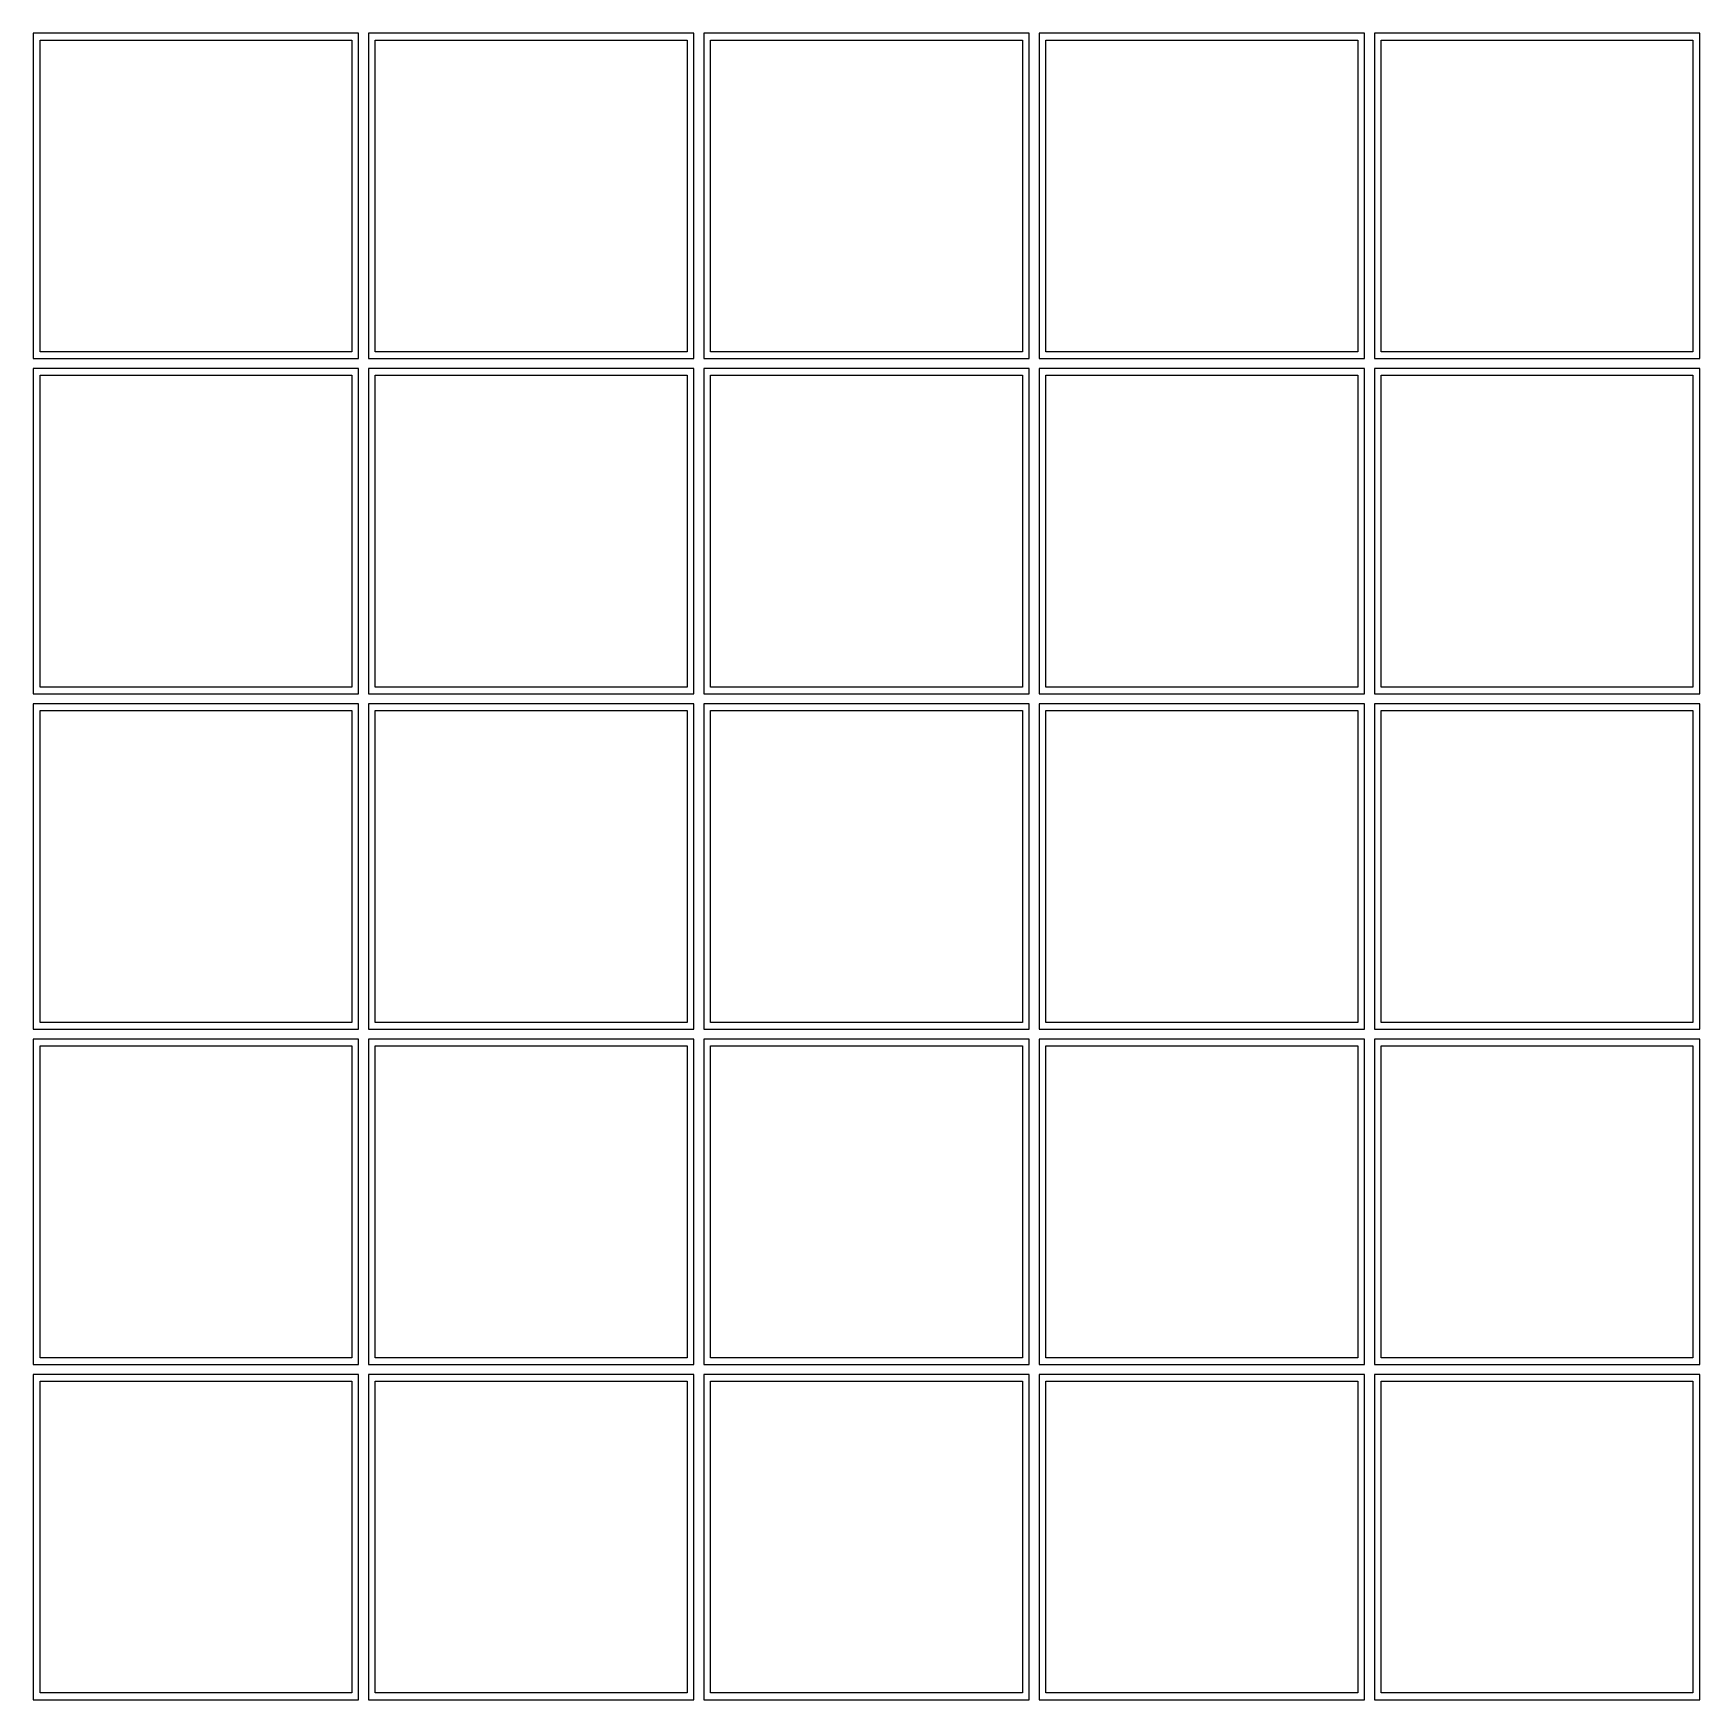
# Model space of a CAD drawing. Extents: x -169 to -29, y 0 to 140.
import ezdxf

# ---------------------------------------------------------------- set-up
doc = ezdxf.new("R2010")
doc.units = 0
doc.layers.get('0').update_dxf_attribs({"linetype": 'CONTINUOUS'})

msp = doc.modelspace()

# ---------------------------------------------------------------- linework, layer by layer
at = {"color": 7}
for points in [[(-168.892361, 140.226342), (-168.892361, 133.382453), (-168.892361, 126.538564), (-168.892361, 119.694675), (-168.892361, 112.850786), (-162.048472, 112.850786), (-155.204583, 112.850786), (-148.360694, 112.850786), (-141.516806, 112.850786), (-141.516806, 119.694675), (-141.516806, 126.538564), (-141.516806, 133.382453), (-141.516806, 140.226342), (-148.360694, 140.226342), (-155.204583, 140.226342), (-162.048472, 140.226342), (-168.892361, 140.226342), (-168.892361, 140.226342)], [(-168.327917, 139.661897), (-161.76625, 139.661897), (-155.204583, 139.661897), (-148.642917, 139.661897), (-142.08125, 139.661897), (-142.08125, 133.100231), (-142.08125, 126.538564), (-142.08125, 119.976897), (-142.08125, 113.415231), (-148.642917, 113.415231), (-155.204583, 113.415231), (-161.76625, 113.415231), (-168.327917, 113.415231), (-168.327917, 119.976897), (-168.327917, 126.538564), (-168.327917, 133.100231), (-168.327917, 139.661897), (-168.327917, 139.661897)], [(-140.670139, 140.226342), (-140.670139, 133.382453), (-140.670139, 126.538564), (-140.670139, 119.694675), (-140.670139, 112.850786), (-133.82625, 112.850786), (-126.982361, 112.850786), (-120.138472, 112.850786), (-113.294583, 112.850786), (-113.294583, 119.694675), (-113.294583, 126.538564), (-113.294583, 133.382453), (-113.294583, 140.226342), (-120.138472, 140.226342), (-126.982361, 140.226342), (-133.82625, 140.226342), (-140.670139, 140.226342), (-140.670139, 140.226342)], [(-140.105694, 139.661897), (-133.544028, 139.661897), (-126.982361, 139.661897), (-120.420694, 139.661897), (-113.859028, 139.661897), (-113.859028, 133.100231), (-113.859028, 126.538564), (-113.859028, 119.976897), (-113.859028, 113.415231), (-120.420694, 113.415231), (-126.982361, 113.415231), (-133.544028, 113.415231), (-140.105694, 113.415231), (-140.105694, 119.976897), (-140.105694, 126.538564), (-140.105694, 133.100231), (-140.105694, 139.661897), (-140.105694, 139.661897)], [(-112.447917, 140.226342), (-112.447917, 133.382453), (-112.447917, 126.538564), (-112.447917, 119.694675), (-112.447917, 112.850786), (-105.604028, 112.850786), (-98.760139, 112.850786), (-91.91625, 112.850786), (-85.072361, 112.850786), (-85.072361, 119.694675), (-85.072361, 126.538564), (-85.072361, 133.382453), (-85.072361, 140.226342), (-91.91625, 140.226342), (-98.760139, 140.226342), (-105.604028, 140.226342), (-112.447917, 140.226342), (-112.447917, 140.226342)], [(-111.883472, 139.661897), (-105.321806, 139.661897), (-98.760139, 139.661897), (-92.198472, 139.661897), (-85.636806, 139.661897), (-85.636806, 133.100231), (-85.636806, 126.538564), (-85.636806, 119.976897), (-85.636806, 113.415231), (-92.198472, 113.415231), (-98.760139, 113.415231), (-105.321806, 113.415231), (-111.883472, 113.415231), (-111.883472, 119.976897), (-111.883472, 126.538564), (-111.883472, 133.100231), (-111.883472, 139.661897), (-111.883472, 139.661897)], [(-84.225694, 140.226342), (-84.225694, 133.382453), (-84.225694, 126.538564), (-84.225694, 119.694675), (-84.225694, 112.850786), (-77.381806, 112.850786), (-70.537917, 112.850786), (-63.694028, 112.850786), (-56.850139, 112.850786), (-56.850139, 119.694675), (-56.850139, 126.538564), (-56.850139, 133.382453), (-56.850139, 140.226342), (-63.694028, 140.226342), (-70.537917, 140.226342), (-77.381806, 140.226342), (-84.225694, 140.226342), (-84.225694, 140.226342)], [(-83.66125, 139.661897), (-77.099583, 139.661897), (-70.537917, 139.661897), (-63.97625, 139.661897), (-57.414583, 139.661897), (-57.414583, 133.100231), (-57.414583, 126.538564), (-57.414583, 119.976897), (-57.414583, 113.415231), (-63.97625, 113.415231), (-70.537917, 113.415231), (-77.099583, 113.415231), (-83.66125, 113.415231), (-83.66125, 119.976897), (-83.66125, 126.538564), (-83.66125, 133.100231), (-83.66125, 139.661897), (-83.66125, 139.661897)], [(-56.003472, 140.226342), (-56.003472, 133.382453), (-56.003472, 126.538564), (-56.003472, 119.694675), (-56.003472, 112.850786), (-49.159583, 112.850786), (-42.315694, 112.850786), (-35.471806, 112.850786), (-28.627917, 112.850786), (-28.627917, 119.694675), (-28.627917, 126.538564), (-28.627917, 133.382453), (-28.627917, 140.226342), (-35.471806, 140.226342), (-42.315694, 140.226342), (-49.159583, 140.226342), (-56.003472, 140.226342), (-56.003472, 140.226342)], [(-55.439028, 139.661897), (-48.877361, 139.661897), (-42.315694, 139.661897), (-35.754028, 139.661897), (-29.192361, 139.661897), (-29.192361, 133.100231), (-29.192361, 126.538564), (-29.192361, 119.976897), (-29.192361, 113.415231), (-35.754028, 113.415231), (-42.315694, 113.415231), (-48.877361, 113.415231), (-55.439028, 113.415231), (-55.439028, 119.976897), (-55.439028, 126.538564), (-55.439028, 133.100231), (-55.439028, 139.661897), (-55.439028, 139.661897)], [(-168.892361, 112.004119), (-168.892361, 105.160231), (-168.892361, 98.316342), (-168.892361, 91.472453), (-168.892361, 84.628564), (-162.048472, 84.628564), (-155.204583, 84.628564), (-148.360694, 84.628564), (-141.516806, 84.628564), (-141.516806, 91.472453), (-141.516806, 98.316342), (-141.516806, 105.160231), (-141.516806, 112.004119), (-148.360694, 112.004119), (-155.204583, 112.004119), (-162.048472, 112.004119), (-168.892361, 112.004119), (-168.892361, 112.004119)], [(-168.327917, 111.439675), (-161.76625, 111.439675), (-155.204583, 111.439675), (-148.642917, 111.439675), (-142.08125, 111.439675), (-142.08125, 104.878008), (-142.08125, 98.316342), (-142.08125, 91.754675), (-142.08125, 85.193008), (-148.642917, 85.193008), (-155.204583, 85.193008), (-161.76625, 85.193008), (-168.327917, 85.193008), (-168.327917, 91.754675), (-168.327917, 98.316342), (-168.327917, 104.878008), (-168.327917, 111.439675), (-168.327917, 111.439675)], [(-140.670139, 112.004119), (-140.670139, 105.160231), (-140.670139, 98.316342), (-140.670139, 91.472453), (-140.670139, 84.628564), (-133.82625, 84.628564), (-126.982361, 84.628564), (-120.138472, 84.628564), (-113.294583, 84.628564), (-113.294583, 91.472453), (-113.294583, 98.316342), (-113.294583, 105.160231), (-113.294583, 112.004119), (-120.138472, 112.004119), (-126.982361, 112.004119), (-133.82625, 112.004119), (-140.670139, 112.004119), (-140.670139, 112.004119)], [(-140.105694, 111.439675), (-133.544028, 111.439675), (-126.982361, 111.439675), (-120.420694, 111.439675), (-113.859028, 111.439675), (-113.859028, 104.878008), (-113.859028, 98.316342), (-113.859028, 91.754675), (-113.859028, 85.193008), (-120.420694, 85.193008), (-126.982361, 85.193008), (-133.544028, 85.193008), (-140.105694, 85.193008), (-140.105694, 91.754675), (-140.105694, 98.316342), (-140.105694, 104.878008), (-140.105694, 111.439675), (-140.105694, 111.439675)], [(-112.447917, 112.004119), (-112.447917, 105.160231), (-112.447917, 98.316342), (-112.447917, 91.472453), (-112.447917, 84.628564), (-105.604028, 84.628564), (-98.760139, 84.628564), (-91.91625, 84.628564), (-85.072361, 84.628564), (-85.072361, 91.472453), (-85.072361, 98.316342), (-85.072361, 105.160231), (-85.072361, 112.004119), (-91.91625, 112.004119), (-98.760139, 112.004119), (-105.604028, 112.004119), (-112.447917, 112.004119), (-112.447917, 112.004119)], [(-111.883472, 111.439675), (-105.321806, 111.439675), (-98.760139, 111.439675), (-92.198472, 111.439675), (-85.636806, 111.439675), (-85.636806, 104.878008), (-85.636806, 98.316342), (-85.636806, 91.754675), (-85.636806, 85.193008), (-92.198472, 85.193008), (-98.760139, 85.193008), (-105.321806, 85.193008), (-111.883472, 85.193008), (-111.883472, 91.754675), (-111.883472, 98.316342), (-111.883472, 104.878008), (-111.883472, 111.439675), (-111.883472, 111.439675)], [(-84.225694, 112.004119), (-84.225694, 105.160231), (-84.225694, 98.316342), (-84.225694, 91.472453), (-84.225694, 84.628564), (-77.381806, 84.628564), (-70.537917, 84.628564), (-63.694028, 84.628564), (-56.850139, 84.628564), (-56.850139, 91.472453), (-56.850139, 98.316342), (-56.850139, 105.160231), (-56.850139, 112.004119), (-63.694028, 112.004119), (-70.537917, 112.004119), (-77.381806, 112.004119), (-84.225694, 112.004119), (-84.225694, 112.004119)], [(-83.66125, 111.439675), (-77.099583, 111.439675), (-70.537917, 111.439675), (-63.97625, 111.439675), (-57.414583, 111.439675), (-57.414583, 104.878008), (-57.414583, 98.316342), (-57.414583, 91.754675), (-57.414583, 85.193008), (-63.97625, 85.193008), (-70.537917, 85.193008), (-77.099583, 85.193008), (-83.66125, 85.193008), (-83.66125, 91.754675), (-83.66125, 98.316342), (-83.66125, 104.878008), (-83.66125, 111.439675), (-83.66125, 111.439675)], [(-56.003472, 112.004119), (-56.003472, 105.160231), (-56.003472, 98.316342), (-56.003472, 91.472453), (-56.003472, 84.628564), (-49.159583, 84.628564), (-42.315694, 84.628564), (-35.471806, 84.628564), (-28.627917, 84.628564), (-28.627917, 91.472453), (-28.627917, 98.316342), (-28.627917, 105.160231), (-28.627917, 112.004119), (-35.471806, 112.004119), (-42.315694, 112.004119), (-49.159583, 112.004119), (-56.003472, 112.004119), (-56.003472, 112.004119)], [(-55.439028, 111.439675), (-48.877361, 111.439675), (-42.315694, 111.439675), (-35.754028, 111.439675), (-29.192361, 111.439675), (-29.192361, 104.878008), (-29.192361, 98.316342), (-29.192361, 91.754675), (-29.192361, 85.193008), (-35.754028, 85.193008), (-42.315694, 85.193008), (-48.877361, 85.193008), (-55.439028, 85.193008), (-55.439028, 91.754675), (-55.439028, 98.316342), (-55.439028, 104.878008), (-55.439028, 111.439675), (-55.439028, 111.439675)], [(-168.892361, 83.781897), (-168.892361, 76.938008), (-168.892361, 70.094119), (-168.892361, 63.250231), (-168.892361, 56.406342), (-162.048472, 56.406342), (-155.204583, 56.406342), (-148.360694, 56.406342), (-141.516806, 56.406342), (-141.516806, 63.250231), (-141.516806, 70.094119), (-141.516806, 76.938008), (-141.516806, 83.781897), (-148.360694, 83.781897), (-155.204583, 83.781897), (-162.048472, 83.781897), (-168.892361, 83.781897), (-168.892361, 83.781897)], [(-168.327917, 83.217453), (-161.76625, 83.217453), (-155.204583, 83.217453), (-148.642917, 83.217453), (-142.08125, 83.217453), (-142.08125, 76.655786), (-142.08125, 70.094119), (-142.08125, 63.532453), (-142.08125, 56.970786), (-148.642917, 56.970786), (-155.204583, 56.970786), (-161.76625, 56.970786), (-168.327917, 56.970786), (-168.327917, 63.532453), (-168.327917, 70.094119), (-168.327917, 76.655786), (-168.327917, 83.217453), (-168.327917, 83.217453)], [(-140.670139, 83.781897), (-140.670139, 76.938008), (-140.670139, 70.094119), (-140.670139, 63.250231), (-140.670139, 56.406342), (-133.82625, 56.406342), (-126.982361, 56.406342), (-120.138472, 56.406342), (-113.294583, 56.406342), (-113.294583, 63.250231), (-113.294583, 70.094119), (-113.294583, 76.938008), (-113.294583, 83.781897), (-120.138472, 83.781897), (-126.982361, 83.781897), (-133.82625, 83.781897), (-140.670139, 83.781897), (-140.670139, 83.781897)], [(-140.105694, 83.217453), (-133.544028, 83.217453), (-126.982361, 83.217453), (-120.420694, 83.217453), (-113.859028, 83.217453), (-113.859028, 76.655786), (-113.859028, 70.094119), (-113.859028, 63.532453), (-113.859028, 56.970786), (-120.420694, 56.970786), (-126.982361, 56.970786), (-133.544028, 56.970786), (-140.105694, 56.970786), (-140.105694, 63.532453), (-140.105694, 70.094119), (-140.105694, 76.655786), (-140.105694, 83.217453), (-140.105694, 83.217453)], [(-112.447917, 83.781897), (-112.447917, 76.938008), (-112.447917, 70.094119), (-112.447917, 63.250231), (-112.447917, 56.406342), (-105.604028, 56.406342), (-98.760139, 56.406342), (-91.91625, 56.406342), (-85.072361, 56.406342), (-85.072361, 63.250231), (-85.072361, 70.094119), (-85.072361, 76.938008), (-85.072361, 83.781897), (-91.91625, 83.781897), (-98.760139, 83.781897), (-105.604028, 83.781897), (-112.447917, 83.781897), (-112.447917, 83.781897)], [(-111.883472, 83.217453), (-105.321806, 83.217453), (-98.760139, 83.217453), (-92.198472, 83.217453), (-85.636806, 83.217453), (-85.636806, 76.655786), (-85.636806, 70.094119), (-85.636806, 63.532453), (-85.636806, 56.970786), (-92.198472, 56.970786), (-98.760139, 56.970786), (-105.321806, 56.970786), (-111.883472, 56.970786), (-111.883472, 63.532453), (-111.883472, 70.094119), (-111.883472, 76.655786), (-111.883472, 83.217453), (-111.883472, 83.217453)], [(-84.225694, 83.781897), (-84.225694, 76.938008), (-84.225694, 70.094119), (-84.225694, 63.250231), (-84.225694, 56.406342), (-77.381806, 56.406342), (-70.537917, 56.406342), (-63.694028, 56.406342), (-56.850139, 56.406342), (-56.850139, 63.250231), (-56.850139, 70.094119), (-56.850139, 76.938008), (-56.850139, 83.781897), (-63.694028, 83.781897), (-70.537917, 83.781897), (-77.381806, 83.781897), (-84.225694, 83.781897), (-84.225694, 83.781897)], [(-83.66125, 83.217453), (-77.099583, 83.217453), (-70.537917, 83.217453), (-63.97625, 83.217453), (-57.414583, 83.217453), (-57.414583, 76.655786), (-57.414583, 70.094119), (-57.414583, 63.532453), (-57.414583, 56.970786), (-63.97625, 56.970786), (-70.537917, 56.970786), (-77.099583, 56.970786), (-83.66125, 56.970786), (-83.66125, 63.532453), (-83.66125, 70.094119), (-83.66125, 76.655786), (-83.66125, 83.217453), (-83.66125, 83.217453)], [(-56.003472, 83.781897), (-56.003472, 76.938008), (-56.003472, 70.094119), (-56.003472, 63.250231), (-56.003472, 56.406342), (-49.159583, 56.406342), (-42.315694, 56.406342), (-35.471806, 56.406342), (-28.627917, 56.406342), (-28.627917, 63.250231), (-28.627917, 70.094119), (-28.627917, 76.938008), (-28.627917, 83.781897), (-35.471806, 83.781897), (-42.315694, 83.781897), (-49.159583, 83.781897), (-56.003472, 83.781897), (-56.003472, 83.781897)], [(-55.439028, 83.217453), (-48.877361, 83.217453), (-42.315694, 83.217453), (-35.754028, 83.217453), (-29.192361, 83.217453), (-29.192361, 76.655786), (-29.192361, 70.094119), (-29.192361, 63.532453), (-29.192361, 56.970786), (-35.754028, 56.970786), (-42.315694, 56.970786), (-48.877361, 56.970786), (-55.439028, 56.970786), (-55.439028, 63.532453), (-55.439028, 70.094119), (-55.439028, 76.655786), (-55.439028, 83.217453), (-55.439028, 83.217453)], [(-168.892361, 55.559675), (-168.892361, 48.715786), (-168.892361, 41.871897), (-168.892361, 35.028008), (-168.892361, 28.184119), (-162.048472, 28.184119), (-155.204583, 28.184119), (-148.360694, 28.184119), (-141.516806, 28.184119), (-141.516806, 35.028008), (-141.516806, 41.871897), (-141.516806, 48.715786), (-141.516806, 55.559675), (-148.360694, 55.559675), (-155.204583, 55.559675), (-162.048472, 55.559675), (-168.892361, 55.559675), (-168.892361, 55.559675)], [(-168.327917, 54.995231), (-161.76625, 54.995231), (-155.204583, 54.995231), (-148.642917, 54.995231), (-142.08125, 54.995231), (-142.08125, 48.433564), (-142.08125, 41.871897), (-142.08125, 35.310231), (-142.08125, 28.748564), (-148.642917, 28.748564), (-155.204583, 28.748564), (-161.76625, 28.748564), (-168.327917, 28.748564), (-168.327917, 35.310231), (-168.327917, 41.871897), (-168.327917, 48.433564), (-168.327917, 54.995231), (-168.327917, 54.995231)], [(-140.670139, 55.559675), (-140.670139, 48.715786), (-140.670139, 41.871897), (-140.670139, 35.028008), (-140.670139, 28.184119), (-133.82625, 28.184119), (-126.982361, 28.184119), (-120.138472, 28.184119), (-113.294583, 28.184119), (-113.294583, 35.028008), (-113.294583, 41.871897), (-113.294583, 48.715786), (-113.294583, 55.559675), (-120.138472, 55.559675), (-126.982361, 55.559675), (-133.82625, 55.559675), (-140.670139, 55.559675), (-140.670139, 55.559675)], [(-140.105694, 54.995231), (-133.544028, 54.995231), (-126.982361, 54.995231), (-120.420694, 54.995231), (-113.859028, 54.995231), (-113.859028, 48.433564), (-113.859028, 41.871897), (-113.859028, 35.310231), (-113.859028, 28.748564), (-120.420694, 28.748564), (-126.982361, 28.748564), (-133.544028, 28.748564), (-140.105694, 28.748564), (-140.105694, 35.310231), (-140.105694, 41.871897), (-140.105694, 48.433564), (-140.105694, 54.995231), (-140.105694, 54.995231)], [(-112.447917, 55.559675), (-112.447917, 48.715786), (-112.447917, 41.871897), (-112.447917, 35.028008), (-112.447917, 28.184119), (-105.604028, 28.184119), (-98.760139, 28.184119), (-91.91625, 28.184119), (-85.072361, 28.184119), (-85.072361, 35.028008), (-85.072361, 41.871897), (-85.072361, 48.715786), (-85.072361, 55.559675), (-91.91625, 55.559675), (-98.760139, 55.559675), (-105.604028, 55.559675), (-112.447917, 55.559675), (-112.447917, 55.559675)], [(-111.883472, 54.995231), (-105.321806, 54.995231), (-98.760139, 54.995231), (-92.198472, 54.995231), (-85.636806, 54.995231), (-85.636806, 48.433564), (-85.636806, 41.871897), (-85.636806, 35.310231), (-85.636806, 28.748564), (-92.198472, 28.748564), (-98.760139, 28.748564), (-105.321806, 28.748564), (-111.883472, 28.748564), (-111.883472, 35.310231), (-111.883472, 41.871897), (-111.883472, 48.433564), (-111.883472, 54.995231), (-111.883472, 54.995231)], [(-84.225694, 55.559675), (-84.225694, 48.715786), (-84.225694, 41.871897), (-84.225694, 35.028008), (-84.225694, 28.184119), (-77.381806, 28.184119), (-70.537917, 28.184119), (-63.694028, 28.184119), (-56.850139, 28.184119), (-56.850139, 35.028008), (-56.850139, 41.871897), (-56.850139, 48.715786), (-56.850139, 55.559675), (-63.694028, 55.559675), (-70.537917, 55.559675), (-77.381806, 55.559675), (-84.225694, 55.559675), (-84.225694, 55.559675)], [(-83.66125, 54.995231), (-77.099583, 54.995231), (-70.537917, 54.995231), (-63.97625, 54.995231), (-57.414583, 54.995231), (-57.414583, 48.433564), (-57.414583, 41.871897), (-57.414583, 35.310231), (-57.414583, 28.748564), (-63.97625, 28.748564), (-70.537917, 28.748564), (-77.099583, 28.748564), (-83.66125, 28.748564), (-83.66125, 35.310231), (-83.66125, 41.871897), (-83.66125, 48.433564), (-83.66125, 54.995231), (-83.66125, 54.995231)], [(-56.003472, 55.559675), (-56.003472, 48.715786), (-56.003472, 41.871897), (-56.003472, 35.028008), (-56.003472, 28.184119), (-49.159583, 28.184119), (-42.315694, 28.184119), (-35.471806, 28.184119), (-28.627917, 28.184119), (-28.627917, 35.028008), (-28.627917, 41.871897), (-28.627917, 48.715786), (-28.627917, 55.559675), (-35.471806, 55.559675), (-42.315694, 55.559675), (-49.159583, 55.559675), (-56.003472, 55.559675), (-56.003472, 55.559675)], [(-55.439028, 54.995231), (-48.877361, 54.995231), (-42.315694, 54.995231), (-35.754028, 54.995231), (-29.192361, 54.995231), (-29.192361, 48.433564), (-29.192361, 41.871897), (-29.192361, 35.310231), (-29.192361, 28.748564), (-35.754028, 28.748564), (-42.315694, 28.748564), (-48.877361, 28.748564), (-55.439028, 28.748564), (-55.439028, 35.310231), (-55.439028, 41.871897), (-55.439028, 48.433564), (-55.439028, 54.995231), (-55.439028, 54.995231)], [(-168.892361, 27.337453), (-168.892361, 20.493564), (-168.892361, 13.649675), (-168.892361, 6.805786), (-168.892361, -0.038103), (-162.048472, -0.038103), (-155.204583, -0.038103), (-148.360694, -0.038103), (-141.516806, -0.038103), (-141.516806, 6.805786), (-141.516806, 13.649675), (-141.516806, 20.493564), (-141.516806, 27.337453), (-148.360694, 27.337453), (-155.204583, 27.337453), (-162.048472, 27.337453), (-168.892361, 27.337453), (-168.892361, 27.337453)], [(-168.327917, 26.773008), (-161.76625, 26.773008), (-155.204583, 26.773008), (-148.642917, 26.773008), (-142.08125, 26.773008), (-142.08125, 20.211342), (-142.08125, 13.649675), (-142.08125, 7.088008), (-142.08125, 0.526342), (-148.642917, 0.526342), (-155.204583, 0.526342), (-161.76625, 0.526342), (-168.327917, 0.526342), (-168.327917, 7.088008), (-168.327917, 13.649675), (-168.327917, 20.211342), (-168.327917, 26.773008), (-168.327917, 26.773008)], [(-140.670139, 27.337453), (-140.670139, 20.493564), (-140.670139, 13.649675), (-140.670139, 6.805786), (-140.670139, -0.038103), (-133.82625, -0.038103), (-126.982361, -0.038103), (-120.138472, -0.038103), (-113.294583, -0.038103), (-113.294583, 6.805786), (-113.294583, 13.649675), (-113.294583, 20.493564), (-113.294583, 27.337453), (-120.138472, 27.337453), (-126.982361, 27.337453), (-133.82625, 27.337453), (-140.670139, 27.337453), (-140.670139, 27.337453)], [(-140.105694, 26.773008), (-133.544028, 26.773008), (-126.982361, 26.773008), (-120.420694, 26.773008), (-113.859028, 26.773008), (-113.859028, 20.211342), (-113.859028, 13.649675), (-113.859028, 7.088008), (-113.859028, 0.526342), (-120.420694, 0.526342), (-126.982361, 0.526342), (-133.544028, 0.526342), (-140.105694, 0.526342), (-140.105694, 7.088008), (-140.105694, 13.649675), (-140.105694, 20.211342), (-140.105694, 26.773008), (-140.105694, 26.773008)], [(-112.447917, 27.337453), (-112.447917, 20.493564), (-112.447917, 13.649675), (-112.447917, 6.805786), (-112.447917, -0.038103), (-105.604028, -0.038103), (-98.760139, -0.038103), (-91.91625, -0.038103), (-85.072361, -0.038103), (-85.072361, 6.805786), (-85.072361, 13.649675), (-85.072361, 20.493564), (-85.072361, 27.337453), (-91.91625, 27.337453), (-98.760139, 27.337453), (-105.604028, 27.337453), (-112.447917, 27.337453), (-112.447917, 27.337453)], [(-111.883472, 26.773008), (-105.321806, 26.773008), (-98.760139, 26.773008), (-92.198472, 26.773008), (-85.636806, 26.773008), (-85.636806, 20.211342), (-85.636806, 13.649675), (-85.636806, 7.088008), (-85.636806, 0.526342), (-92.198472, 0.526342), (-98.760139, 0.526342), (-105.321806, 0.526342), (-111.883472, 0.526342), (-111.883472, 7.088008), (-111.883472, 13.649675), (-111.883472, 20.211342), (-111.883472, 26.773008), (-111.883472, 26.773008)], [(-84.225694, 27.337453), (-84.225694, 20.493564), (-84.225694, 13.649675), (-84.225694, 6.805786), (-84.225694, -0.038103), (-77.381806, -0.038103), (-70.537917, -0.038103), (-63.694028, -0.038103), (-56.850139, -0.038103), (-56.850139, 6.805786), (-56.850139, 13.649675), (-56.850139, 20.493564), (-56.850139, 27.337453), (-63.694028, 27.337453), (-70.537917, 27.337453), (-77.381806, 27.337453), (-84.225694, 27.337453), (-84.225694, 27.337453)], [(-83.66125, 26.773008), (-77.099583, 26.773008), (-70.537917, 26.773008), (-63.97625, 26.773008), (-57.414583, 26.773008), (-57.414583, 20.211342), (-57.414583, 13.649675), (-57.414583, 7.088008), (-57.414583, 0.526342), (-63.97625, 0.526342), (-70.537917, 0.526342), (-77.099583, 0.526342), (-83.66125, 0.526342), (-83.66125, 7.088008), (-83.66125, 13.649675), (-83.66125, 20.211342), (-83.66125, 26.773008), (-83.66125, 26.773008)], [(-56.003472, 27.337453), (-56.003472, 20.493564), (-56.003472, 13.649675), (-56.003472, 6.805786), (-56.003472, -0.038103), (-49.159583, -0.038103), (-42.315694, -0.038103), (-35.471806, -0.038103), (-28.627917, -0.038103), (-28.627917, 6.805786), (-28.627917, 13.649675), (-28.627917, 20.493564), (-28.627917, 27.337453), (-35.471806, 27.337453), (-42.315694, 27.337453), (-49.159583, 27.337453), (-56.003472, 27.337453), (-56.003472, 27.337453)], [(-55.439028, 26.773008), (-48.877361, 26.773008), (-42.315694, 26.773008), (-35.754028, 26.773008), (-29.192361, 26.773008), (-29.192361, 20.211342), (-29.192361, 13.649675), (-29.192361, 7.088008), (-29.192361, 0.526342), (-35.754028, 0.526342), (-42.315694, 0.526342), (-48.877361, 0.526342), (-55.439028, 0.526342), (-55.439028, 7.088008), (-55.439028, 13.649675), (-55.439028, 20.211342), (-55.439028, 26.773008), (-55.439028, 26.773008)]]:
    msp.add_lwpolyline(points, dxfattribs=at)

doc.saveas('drawing.dxf')
